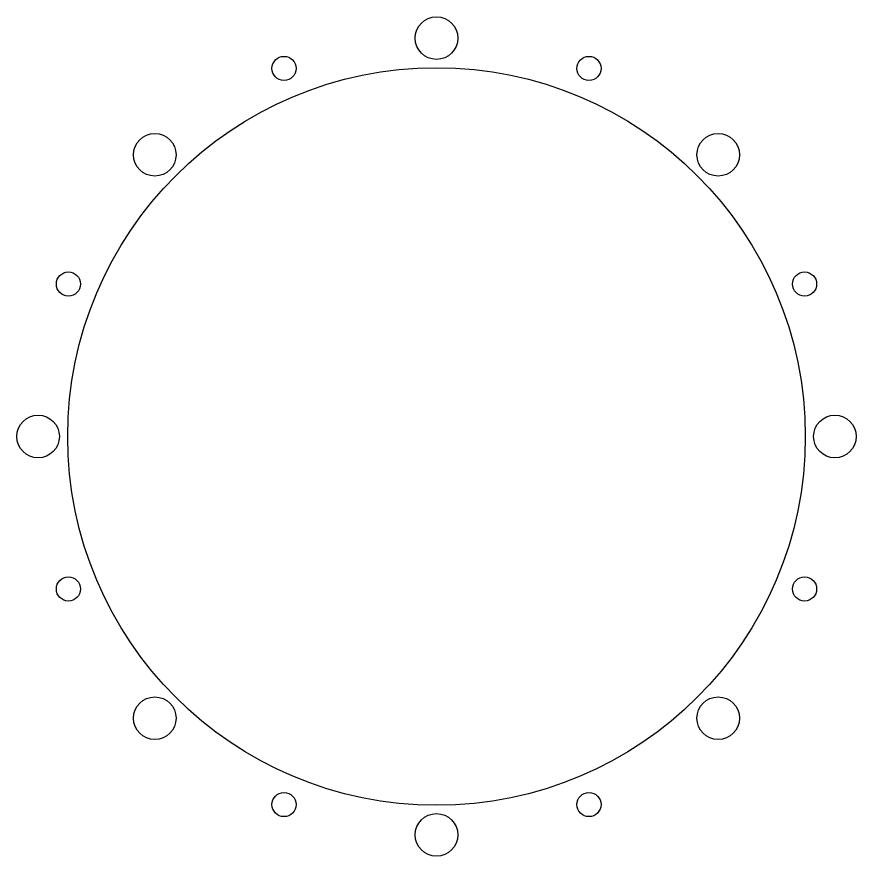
# Model space of a CAD drawing. Extents: x 857 to 1063, y 437 to 643.
# Drawn here: x 864.4 to 1055.6, y 444.4 to 635.6 of the extents above; entities that cross this region are included whole.
import ezdxf

# ---------------------------------------------------------------- set-up
doc = ezdxf.new("R2010")
doc.units = 0
doc.header["$MEASUREMENT"] = 0
doc.layers.get('0').update_dxf_attribs({"lineweight": 0})

msp = doc.modelspace()

# ---------------------------------------------------------------- linework, layer by layer
at = {"color": 18, "lineweight": 25, "true_color": 0x000000}
for centre, radius in [((960, 630.75), 4.85), ((925.27, 623.84), 2.75), ((994.73, 623.84), 2.75), ((960, 540), 84), ((895.83, 604.17), 4.85), ((1024.17, 604.17), 4.85), ((876.16, 574.73), 2.75), ((1043.84, 574.73), 2.75), ((869.25, 540), 4.85), ((1050.75, 540), 4.85), ((876.16, 505.27), 2.75), ((1043.84, 505.27), 2.75), ((895.83, 475.83), 4.85), ((1024.17, 475.83), 4.85), ((925.27, 456.16), 2.75), ((994.73, 456.16), 2.75), ((960, 449.25), 4.85)]:
    msp.add_circle(centre, radius, dxfattribs=at)

doc.saveas('drawing.dxf')
